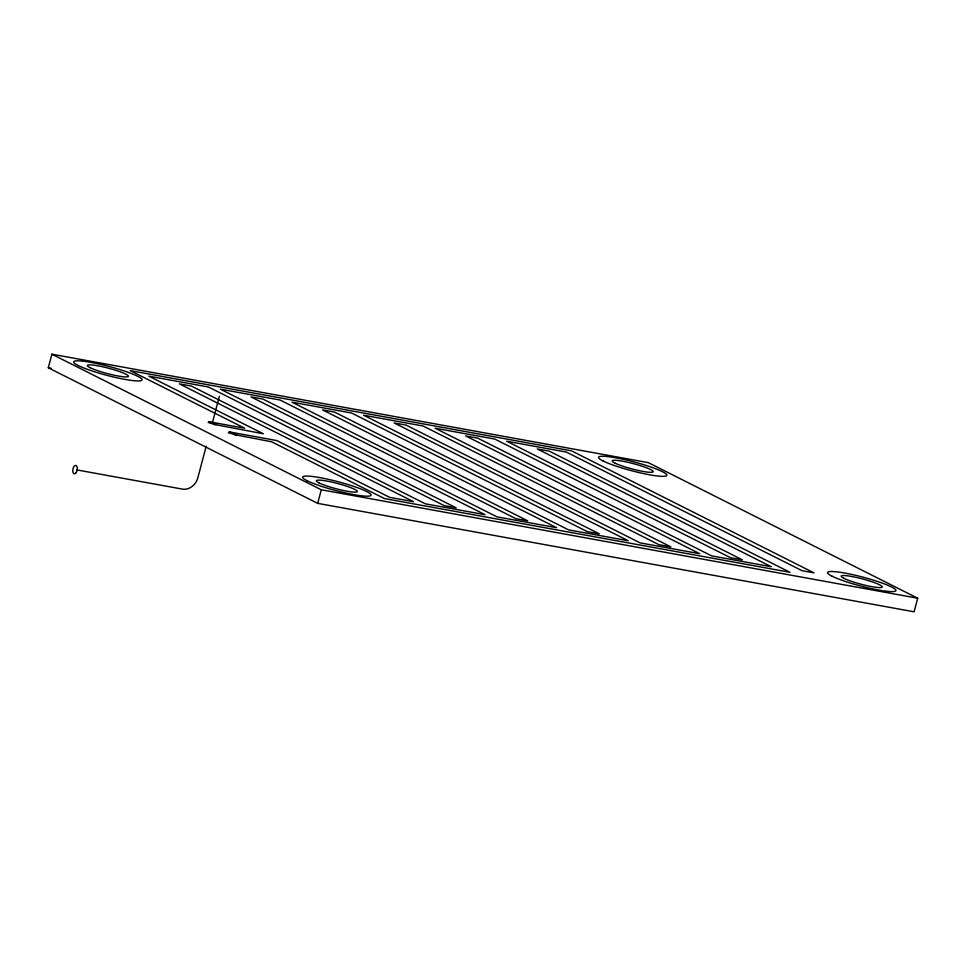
<?xml version="1.0" encoding="UTF-8"?>
<svg xmlns="http://www.w3.org/2000/svg" width="966" height="966" viewBox="0 0 966 966"><rect width="100%" height="100%" fill="white"/><g stroke="black" fill="none" stroke-linecap="round" stroke-linejoin="round"><path stroke-width="1.45" d="M48.3 367.78L51.886 354.196L648.295 462.642L917.7 598.22L914.114 611.804L317.705 503.358L48.3 367.78L51.27 368.312M206.181 446.256L197.873 477.699A14.164 11.99 -63.3 0 1 182.369 489.11L76.483 469.85M212.23 423.398L219.403 396.241M317.705 503.358L321.292 489.786L51.886 354.196M210.25 422.396L208.161 422.347L214.295 424.436L216.384 424.485L208.91 421.719L244.688 428.228L130.193 370.606L571.534 450.844L814 572.874L802.07 570.701L566.342 452.064L506.703 441.22L742.431 559.857L730.501 557.696L494.773 439.059L435.135 428.216L670.863 546.853L658.933 544.679L423.205 426.042L363.566 415.199L599.294 533.836L587.364 531.662L351.636 413.025L291.998 402.182L527.726 520.819L515.796 518.657L280.068 400.021L220.417 389.177L456.157 507.814L444.227 505.641L208.499 387.004L148.849 376.16L263.356 433.782L214.295 424.436M230.451 432.563L228.362 432.514L234.496 434.603L236.585 434.652L229.111 431.887L276.819 440.568L389.636 497.345L413.496 501.68L179.447 383.888L191.377 386.062L425.426 503.841L485.065 514.685L251.015 396.905L262.945 399.067L496.995 516.858L556.633 527.702L322.584 409.91L334.514 412.084L568.563 529.875L628.202 540.719L394.152 422.927L406.082 425.1L640.132 542.88L699.77 553.723L465.721 435.944L477.651 438.105L711.701 555.897L771.339 566.74L537.289 448.949L549.219 451.122L789.995 572.295L384.444 498.565L271.627 441.788L234.496 434.603M321.292 489.786L917.7 598.22M843.813 578.296A21.24 2.741 14.8 0 0 879.41 587.582A21.24 2.741 14.8 0 0 861.901 578.767A21.24 2.741 14.8 0 0 843.813 578.296M89.983 367.623A21.24 2.741 14.8 0 0 125.568 376.909A21.24 2.741 14.8 0 0 108.071 368.094A21.24 2.741 14.8 0 0 89.983 367.623M318.985 482.867A21.24 2.741 14.8 0 0 354.57 492.153A21.24 2.741 14.8 0 0 337.074 483.35A21.24 2.741 14.8 0 0 318.985 482.867M614.823 463.052A21.24 2.741 14.8 0 0 650.408 472.326A21.24 2.741 14.8 0 0 632.911 463.523A21.24 2.741 14.8 0 0 614.823 463.052M78.053 365.45A35.404 4.564 14.8 0 0 137.365 380.93A35.404 4.564 14.8 0 0 108.204 366.247A35.404 4.564 14.8 0 0 78.053 365.45M307.055 480.706A35.404 4.564 14.8 0 0 366.368 496.174A35.404 4.564 14.8 0 0 337.194 481.491A35.404 4.564 14.8 0 0 307.055 480.706M831.895 576.122A35.404 4.564 14.8 0 0 891.207 591.603A35.404 4.564 14.8 0 0 862.034 576.919A35.404 4.564 14.8 0 0 831.895 576.122M602.893 460.879A35.404 4.564 14.8 0 0 662.205 476.347A35.404 4.564 14.8 0 0 633.044 461.676A35.404 4.564 14.8 0 0 602.893 460.879M76.266 472.531A4.25 2.198 -79.7 0 0 76.133 465.54A4.25 2.198 -79.7 0 0 72.764 470.768A4.25 2.198 -79.7 0 0 76.266 472.531"/></g></svg>
